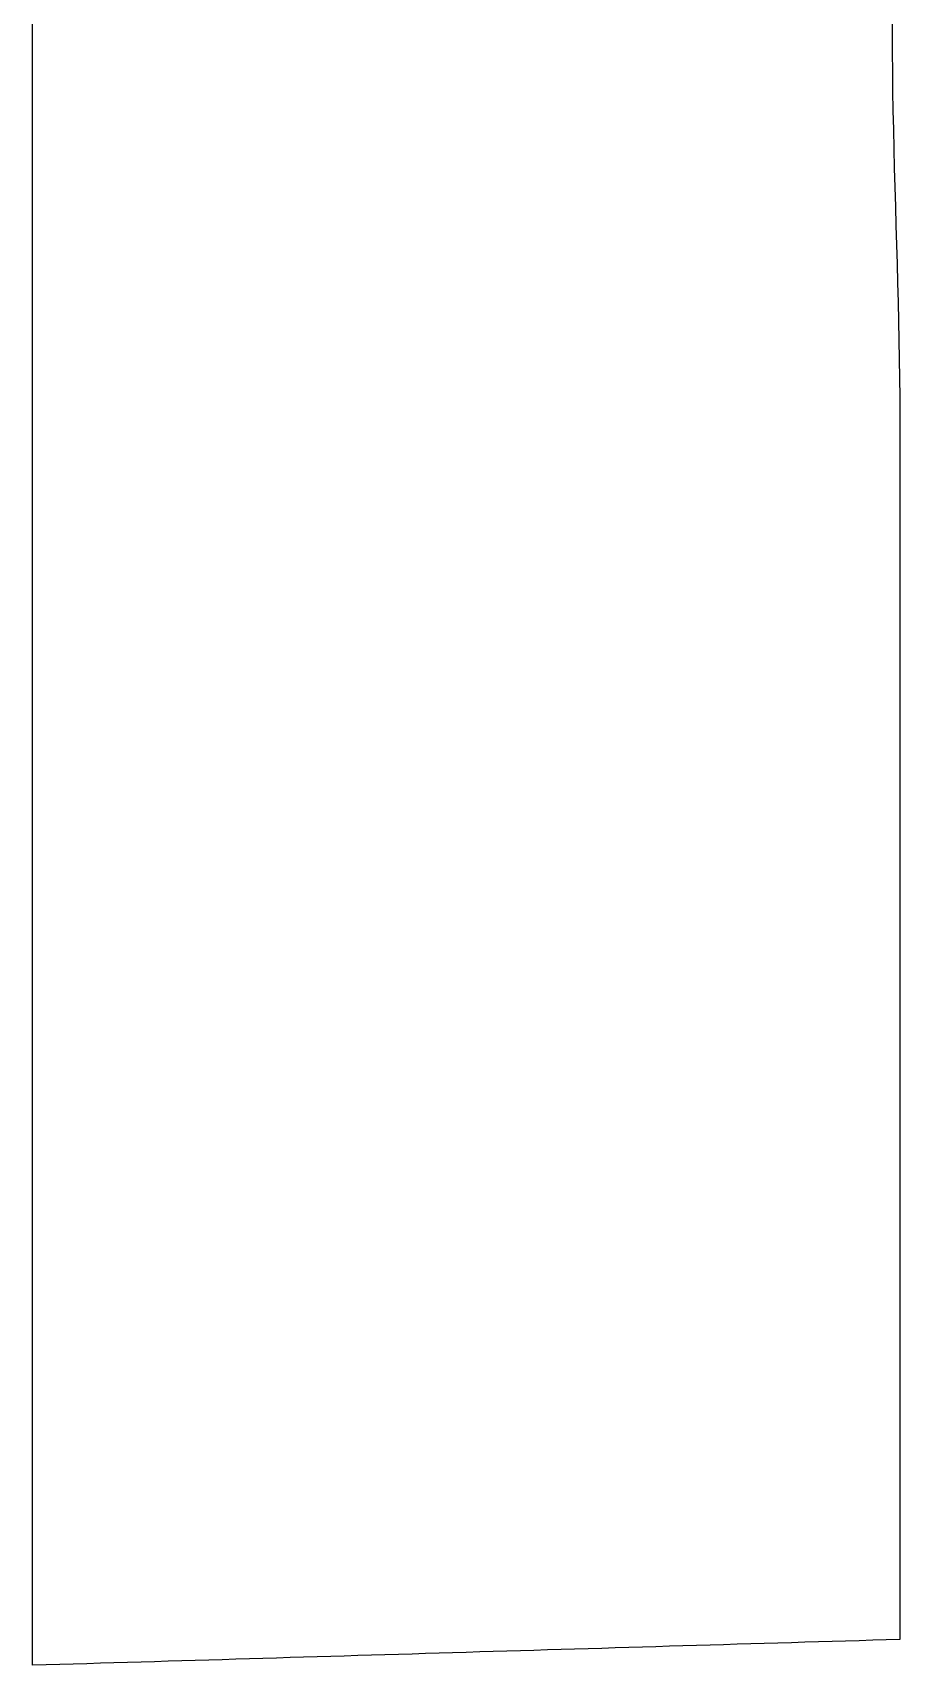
# Model space of a CAD drawing. Header units: millimetres. Extents: x 89860 to 502050, y -351975 to 882300.
# Drawn here: x 363011.018 to 363012.439, y -276686.602 to -276683.94 of the extents above; entities that cross this region are included whole.
import ezdxf

# ---------------------------------------------------------------- set-up
doc = ezdxf.new("R2010")
doc.units = ezdxf.units.MM
doc.header["$LTSCALE"] = 150
doc.layers.add('-----20 General Symbol', color=3, linetype='Continuous')
doc.layers.add('-----29 Cable Schedule', color=1, linetype='Continuous')

# ---------------------------------------------------------------- blocks, each defined once
blk = doc.blocks.new('A$C93139d4c')
at = {"layer": '-----20 General Symbol'}
for points, knots in [([(-30875.1226, -18767.1195), (-30875.1974, -18767.8006), (-30875.1343, -18768.4704), (-30875.1343, -18769.818), (-30875.1343, -18770.4947), (-30875.1343, -18771.8248), (-30875.1343, -18772.4783), (-30875.1343, -18773.1198)], [0, 0, 0, 0, 0.323825, 0.323825, 0.661843, 0.661843, 1, 1, 1, 1]), ([(-30877.9634, -18773.2042), (-30877.9634, -18772.4121), (-30877.9634, -18771.6017), (-30877.9634, -18770.2279), (-30877.9634, -18769.6744), (-30877.9634, -18768.5521), (-30877.9634, -18767.9832), (-30877.9634, -18767.4066)], [0, 0, 0, 0, 0.43146, 0.43146, 0.715691, 0.715691, 1, 1, 1, 1]), ([(-30875.1343, -18773.1198), (-30875.6058, -18773.1339), (-30876.0773, -18773.1479), (-30876.7846, -18773.1691), (-30877.0204, -18773.1761), (-30877.4919, -18773.1902), (-30877.7277, -18773.1972), (-30877.9634, -18773.2042)], [0, 0, 0, 0, 0.5, 0.5, 0.75, 0.75, 1, 1, 1, 1])]:
    blk.add_open_spline(points, degree=3, knots=knots, dxfattribs=at)

msp = doc.modelspace()

# ---------------------------------------------------------------- block references
at = {"layer": '-----29 Cable Schedule', "xscale": 0.5, "yscale": 0.5, "zscale": 0.5}
msp.add_blockref('A$C93139d4c', (378450, -267300), dxfattribs=at)

doc.saveas('drawing.dxf')
